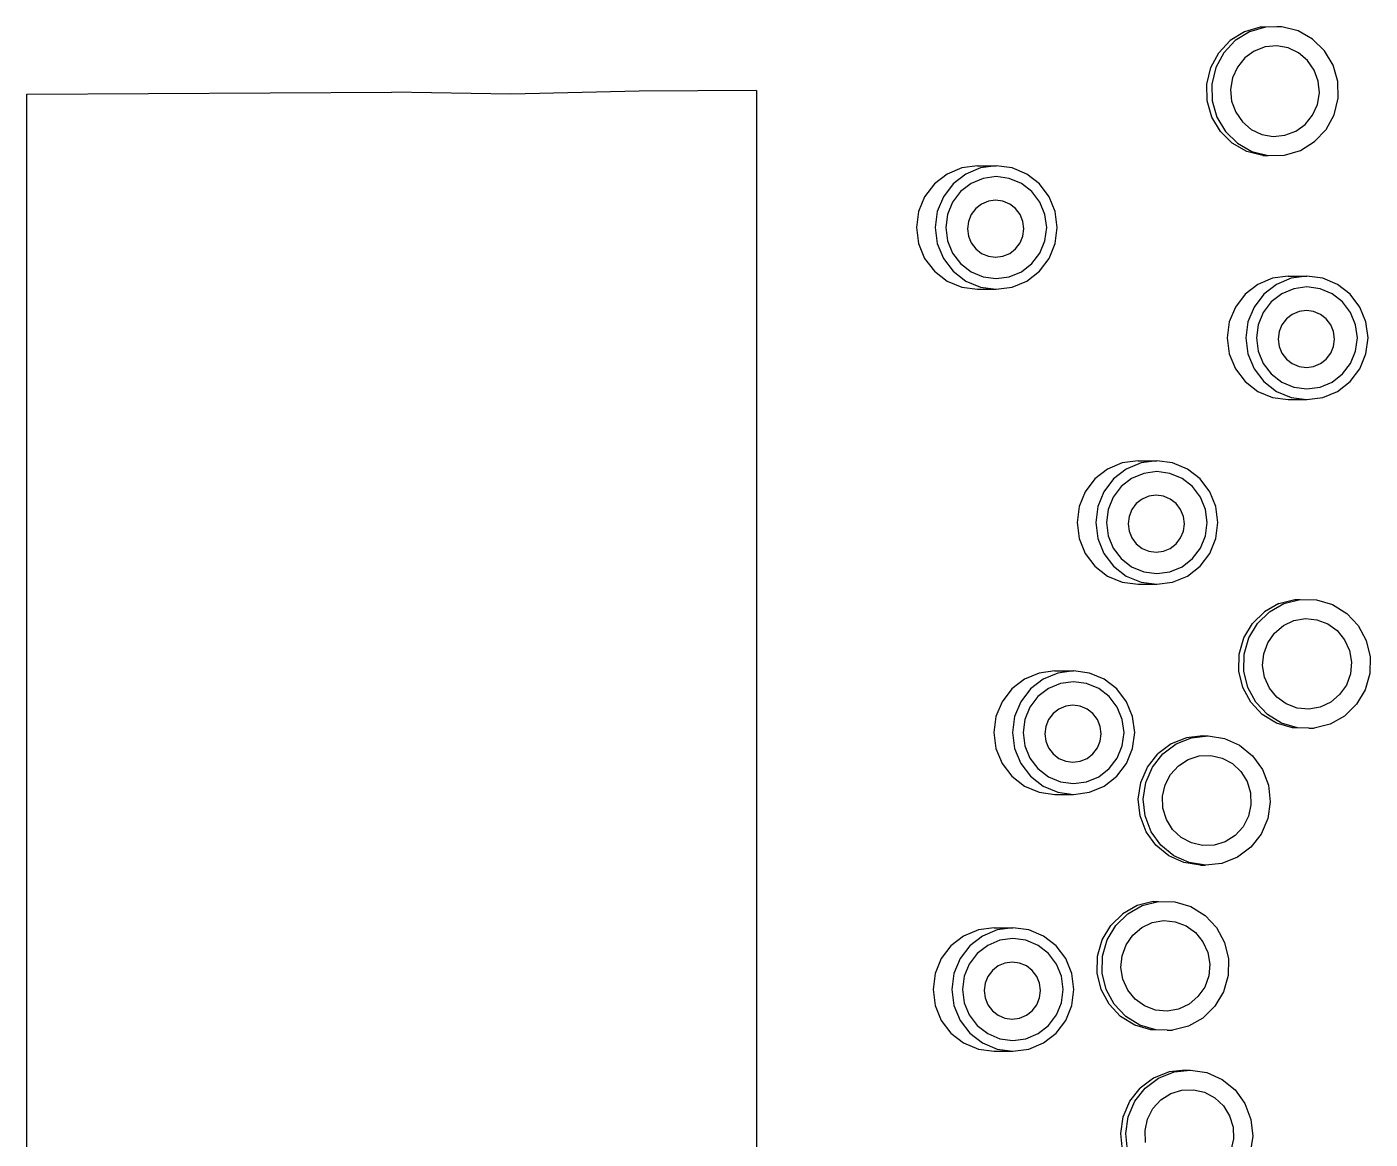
# Model space of a CAD drawing. Header units: millimetres. Extents: x 1380494 to 2061523, y -305664 to -174999.
# Drawn here: x 2014106.2 to 2014292, y -276446 to -276292 of the extents above; entities that cross this region are included whole.
import ezdxf

# ---------------------------------------------------------------- set-up
doc = ezdxf.new("R2010")
doc.units = ezdxf.units.MM
doc.header["$LTSCALE"] = 600
doc.header["$MEASUREMENT"] = 0
doc.layers.add('medical equipment', color=171, linetype='Continuous', lineweight=25)

msp = doc.modelspace()

# ---------------------------------------------------------------- linework, layer by layer
at = {"layer": 'medical equipment'}
for p, q in [((2014274.5997, -276292.7128), (2014272.6386, -276293.9232)), ((2014275.3021, -276292.7128), (2014273.3411, -276293.9232)), ((2014276.8011, -276292.0614), (2014274.5997, -276292.7128)), ((2014277.5035, -276292.0614), (2014275.3021, -276292.7128)), ((2014277.5035, -276292.0614), (2014276.8011, -276292.0614)), ((2014279.0928, -276292.0131), (2014277.5035, -276292.0614)), ((2014279.1472, -276292.0268), (2014279.0928, -276292.0131)), ((2014279.7953, -276292.0131), (2014279.1472, -276292.0268)), ((2014282.0212, -276292.5714), (2014279.7953, -276292.0131)), ((2014284.0295, -276293.6982), (2014282.0212, -276292.5714)), ((2014271.0516, -276295.6099), (2014272.6386, -276293.9232)), ((2014273.3411, -276293.9232), (2014271.754, -276295.6099)), ((2014275.9615, -276295.3691), (2014274.6521, -276296.3148)), ((2014277.4663, -276294.8011), (2014275.9615, -276295.3691)), ((2014279.064, -276294.6497), (2014277.4663, -276294.8011)), ((2014280.6457, -276294.9252), (2014279.064, -276294.6497)), ((2014282.1035, -276295.6087), (2014280.6457, -276294.9252)), ((2014285.6835, -276295.3167), (2014284.0295, -276293.6982)), ((2014286.8703, -276297.3166), (2014285.6835, -276295.3167)), ((2014269.9466, -276297.658), (2014271.0516, -276295.6099)), ((2014271.754, -276295.6099), (2014270.6491, -276297.658)), ((2014274.6521, -276296.3148), (2014273.6274, -276297.574)), ((2014283.3382, -276296.6537), (2014282.1035, -276295.6087)), ((2014284.2656, -276297.9891), (2014283.3382, -276296.6537)), ((2014287.5091, -276299.5616), (2014286.8703, -276297.3166)), ((2014269.3992, -276299.9279), (2014269.9466, -276297.658)), ((2014270.6491, -276297.658), (2014270.1016, -276299.9279)), ((2014272.9571, -276299.0607), (2014272.687, -276300.6737)), ((2014273.6274, -276297.574), (2014272.9571, -276299.0607)), ((2014284.8225, -276299.5237), (2014284.2656, -276297.9891)), ((2014190.8852, -276300.9026), (2014173.1273, -276301.3191)), ((2014207.0994, -276300.8223), (2014190.8852, -276300.9026)), ((2014207.0994, -276300.8223), (2014207.0994, -276556.2635)), ((2014269.4465, -276302.2651), (2014269.3992, -276299.9279)), ((2014270.1016, -276299.9279), (2014270.1489, -276302.2651)), ((2014272.687, -276300.6737), (2014272.8355, -276302.303)), ((2014284.971, -276301.153), (2014284.8225, -276299.5237)), ((2014287.5564, -276301.8988), (2014287.5091, -276299.5616)), ((2014106.1519, -276301.3221), (2014156.6257, -276301.0722)), ((2014106.1519, -276485.5909), (2014106.1519, -276301.3221)), ((2014173.1273, -276301.3191), (2014156.6257, -276301.0722)), ((2014270.0853, -276304.5101), (2014269.4465, -276302.2651)), ((2014270.1489, -276302.2651), (2014270.7877, -276304.5101)), ((2014272.8355, -276302.303), (2014273.3924, -276303.8376)), ((2014284.0307, -276304.2527), (2014284.7009, -276302.766)), ((2014284.7009, -276302.766), (2014284.971, -276301.153)), ((2014287.0089, -276304.1687), (2014287.5564, -276301.8988)), ((2014271.2721, -276306.51), (2014270.0853, -276304.5101)), ((2014270.7877, -276304.5101), (2014271.9746, -276306.51)), ((2014273.3924, -276303.8376), (2014274.3198, -276305.173)), ((2014283.0059, -276305.5119), (2014284.0307, -276304.2527)), ((2014285.904, -276306.2168), (2014287.0089, -276304.1687)), ((2014272.926, -276308.1285), (2014271.2721, -276306.51)), ((2014271.9746, -276306.51), (2014273.6285, -276308.1285)), ((2014274.3198, -276305.173), (2014275.5545, -276306.218)), ((2014275.5545, -276306.218), (2014277.0124, -276306.9015)), ((2014280.1917, -276307.0256), (2014281.6965, -276306.4576)), ((2014281.6965, -276306.4576), (2014283.0059, -276305.5119)), ((2014284.3169, -276307.9035), (2014285.904, -276306.2168)), ((2014274.9344, -276309.2553), (2014272.926, -276308.1285)), ((2014273.6285, -276308.1285), (2014275.6369, -276309.2553)), ((2014277.0124, -276306.9015), (2014278.594, -276307.177)), ((2014278.594, -276307.177), (2014280.1917, -276307.0256)), ((2014282.3559, -276309.1139), (2014284.3169, -276307.9035)), ((2014277.1603, -276309.8136), (2014274.9344, -276309.2553)), ((2014275.6369, -276309.2553), (2014277.8627, -276309.8136)), ((2014277.1603, -276309.8136), (2014277.8627, -276309.8136)), ((2014277.8627, -276309.8136), (2014280.1545, -276309.7653)), ((2014280.1545, -276309.7653), (2014282.3559, -276309.1139)), ((2014235.4907, -276311.5452), (2014233.4528, -276312.3985)), ((2014237.6778, -276311.2541), (2014235.4907, -276311.5452)), ((2014238.0794, -276311.5452), (2014236.0414, -276312.3985)), ((2014237.6778, -276311.2541), (2014240.2664, -276311.2541)), ((2014240.2664, -276311.2541), (2014238.0794, -276311.5452)), ((2014242.4534, -276311.5452), (2014240.2664, -276311.2541)), ((2014244.4914, -276312.3985), (2014242.4534, -276311.5452)), ((2014231.7027, -276313.7559), (2014230.3599, -276315.5249)), ((2014233.4528, -276312.3985), (2014231.7027, -276313.7559)), ((2014234.2914, -276313.7559), (2014232.9485, -276315.5249)), ((2014236.0414, -276312.3985), (2014234.2914, -276313.7559)), ((2014236.7781, -276313.6883), (2014235.3332, -276314.8091)), ((2014238.4607, -276312.9838), (2014236.7781, -276313.6883)), ((2014240.2664, -276312.7435), (2014238.4607, -276312.9838)), ((2014242.0721, -276312.9838), (2014240.2664, -276312.7435)), ((2014243.7547, -276313.6883), (2014242.0721, -276312.9838)), ((2014245.1996, -276314.8091), (2014243.7547, -276313.6883)), ((2014246.2414, -276313.7559), (2014244.4914, -276312.3985)), ((2014247.5843, -276315.5249), (2014246.2414, -276313.7559)), ((2014230.3599, -276315.5249), (2014229.5157, -276317.585)), ((2014232.9485, -276315.5249), (2014232.1043, -276317.585)), ((2014235.3332, -276314.8091), (2014234.2245, -276316.2696)), ((2014246.3083, -276316.2696), (2014245.1996, -276314.8091)), ((2014248.4285, -276317.585), (2014247.5843, -276315.5249)), ((2014229.5157, -276317.585), (2014229.2278, -276319.7958)), ((2014232.1043, -276317.585), (2014231.8164, -276319.7958)), ((2014234.2245, -276316.2696), (2014233.5275, -276317.9705)), ((2014237.4272, -276317.1661), (2014236.8081, -276317.9817)), ((2014238.234, -276316.5403), (2014237.4272, -276317.1661)), ((2014239.1735, -276316.1469), (2014238.234, -276316.5403)), ((2014240.1818, -276316.0127), (2014239.1735, -276316.1469)), ((2014241.19, -276316.1469), (2014240.1818, -276316.0127)), ((2014242.1296, -276316.5403), (2014241.19, -276316.1469)), ((2014242.9364, -276317.1661), (2014242.1296, -276316.5403)), ((2014243.5555, -276317.9817), (2014242.9364, -276317.1661)), ((2014247.0053, -276317.9705), (2014246.3083, -276316.2696)), ((2014248.7164, -276319.7958), (2014248.4285, -276317.585)), ((2014233.5275, -276317.9705), (2014233.2898, -276319.7958)), ((2014236.4189, -276318.9314), (2014236.2862, -276319.9506)), ((2014236.8081, -276317.9817), (2014236.4189, -276318.9314)), ((2014243.9447, -276318.9314), (2014243.5555, -276317.9817)), ((2014244.0774, -276319.9506), (2014243.9447, -276318.9314)), ((2014247.243, -276319.7958), (2014247.0053, -276317.9705)), ((2014229.2278, -276319.7958), (2014229.5157, -276322.0065)), ((2014231.8164, -276319.7958), (2014232.1043, -276322.0065)), ((2014233.2898, -276319.7958), (2014233.5275, -276321.621)), ((2014236.2862, -276319.9506), (2014236.4189, -276320.9698)), ((2014236.4189, -276320.9698), (2014236.8081, -276321.9195)), ((2014243.5555, -276321.9195), (2014243.9447, -276320.9698)), ((2014243.9447, -276320.9698), (2014244.0774, -276319.9506)), ((2014247.0053, -276321.621), (2014247.243, -276319.7958)), ((2014248.4285, -276322.0065), (2014248.7164, -276319.7958)), ((2014229.5157, -276322.0065), (2014230.3599, -276324.0666)), ((2014232.1043, -276322.0065), (2014232.9485, -276324.0666)), ((2014233.5275, -276321.621), (2014234.2245, -276323.3219)), ((2014234.2245, -276323.3219), (2014235.3332, -276324.7824)), ((2014236.8081, -276321.9195), (2014237.4272, -276322.7351)), ((2014237.4272, -276322.7351), (2014238.234, -276323.3609)), ((2014242.1296, -276323.3609), (2014242.9364, -276322.7351)), ((2014242.9364, -276322.7351), (2014243.5555, -276321.9195)), ((2014245.1996, -276324.7824), (2014246.3083, -276323.3219)), ((2014246.3083, -276323.3219), (2014247.0053, -276321.621)), ((2014247.5843, -276324.0666), (2014248.4285, -276322.0065)), ((2014230.3599, -276324.0666), (2014231.7027, -276325.8356)), ((2014232.9485, -276324.0666), (2014234.2914, -276325.8356)), ((2014235.3332, -276324.7824), (2014236.7781, -276325.9032)), ((2014238.234, -276323.3609), (2014239.1735, -276323.7543)), ((2014239.1735, -276323.7543), (2014240.1818, -276323.8885)), ((2014240.1818, -276323.8885), (2014241.19, -276323.7543)), ((2014241.19, -276323.7543), (2014242.1296, -276323.3609)), ((2014243.7547, -276325.9032), (2014245.1996, -276324.7824)), ((2014246.2414, -276325.8356), (2014247.5843, -276324.0666)), ((2014231.7027, -276325.8356), (2014233.4528, -276327.193)), ((2014234.2914, -276325.8356), (2014236.0414, -276327.193)), ((2014236.7781, -276325.9032), (2014238.4607, -276326.6077)), ((2014238.4607, -276326.6077), (2014240.2664, -276326.848)), ((2014240.2664, -276326.848), (2014242.0721, -276326.6077)), ((2014242.0721, -276326.6077), (2014243.7547, -276325.9032)), ((2014244.4914, -276327.193), (2014246.2414, -276325.8356)), ((2014278.4764, -276326.8133), (2014276.4385, -276327.6666)), ((2014280.6635, -276326.5222), (2014278.4764, -276326.8133)), ((2014281.0651, -276326.8133), (2014279.0271, -276327.6666)), ((2014280.6635, -276326.5222), (2014283.2521, -276326.5222)), ((2014283.2521, -276326.5222), (2014281.0651, -276326.8133)), ((2014285.4391, -276326.8133), (2014283.2521, -276326.5222)), ((2014287.4771, -276327.6666), (2014285.4391, -276326.8133)), ((2014233.4528, -276327.193), (2014235.4907, -276328.0463)), ((2014235.4907, -276328.0463), (2014237.6778, -276328.3374)), ((2014236.0414, -276327.193), (2014238.0794, -276328.0463)), ((2014237.6778, -276328.3374), (2014240.2664, -276328.3374)), ((2014238.0794, -276328.0463), (2014240.2664, -276328.3374)), ((2014240.2664, -276328.3374), (2014242.4534, -276328.0463)), ((2014242.4534, -276328.0463), (2014244.4914, -276327.193)), ((2014276.4385, -276327.6666), (2014274.6884, -276329.024)), ((2014279.0271, -276327.6666), (2014277.2771, -276329.024)), ((2014281.4464, -276328.2519), (2014279.7638, -276328.9564)), ((2014283.2521, -276328.0116), (2014281.4464, -276328.2519)), ((2014285.0578, -276328.2519), (2014283.2521, -276328.0116)), ((2014286.7404, -276328.9564), (2014285.0578, -276328.2519)), ((2014289.2271, -276329.024), (2014287.4771, -276327.6666)), ((2014274.6884, -276329.024), (2014273.3456, -276330.793)), ((2014277.2771, -276329.024), (2014275.9342, -276330.793)), ((2014278.3189, -276330.0771), (2014277.2102, -276331.5377)), ((2014279.7638, -276328.9564), (2014278.3189, -276330.0771)), ((2014288.1853, -276330.0771), (2014286.7404, -276328.9564)), ((2014289.294, -276331.5377), (2014288.1853, -276330.0771)), ((2014290.57, -276330.793), (2014289.2271, -276329.024)), ((2014273.3456, -276330.793), (2014272.5014, -276332.8531)), ((2014275.9342, -276330.793), (2014275.09, -276332.8531)), ((2014277.2102, -276331.5377), (2014276.5132, -276333.2386)), ((2014280.4129, -276332.4342), (2014279.7938, -276333.2497)), ((2014281.2197, -276331.8084), (2014280.4129, -276332.4342)), ((2014282.1592, -276331.415), (2014281.2197, -276331.8084)), ((2014283.1675, -276331.2808), (2014282.1592, -276331.415)), ((2014284.1758, -276331.415), (2014283.1675, -276331.2808)), ((2014285.1153, -276331.8084), (2014284.1758, -276331.415)), ((2014285.9221, -276332.4342), (2014285.1153, -276331.8084)), ((2014286.5412, -276333.2497), (2014285.9221, -276332.4342)), ((2014289.991, -276333.2386), (2014289.294, -276331.5377)), ((2014291.4142, -276332.8531), (2014290.57, -276330.793)), ((2014272.5014, -276332.8531), (2014272.2135, -276335.0638)), ((2014275.09, -276332.8531), (2014274.8021, -276335.0638)), ((2014276.5132, -276333.2386), (2014276.2755, -276335.0638)), ((2014279.4046, -276334.1995), (2014279.2719, -276335.2187)), ((2014279.7938, -276333.2497), (2014279.4046, -276334.1995)), ((2014286.9304, -276334.1995), (2014286.5412, -276333.2497)), ((2014287.0631, -276335.2187), (2014286.9304, -276334.1995)), ((2014290.2287, -276335.0638), (2014289.991, -276333.2386)), ((2014291.7021, -276335.0638), (2014291.4142, -276332.8531)), ((2014272.2135, -276335.0638), (2014272.5014, -276337.2746)), ((2014274.8021, -276335.0638), (2014275.09, -276337.2746)), ((2014276.2755, -276335.0638), (2014276.5132, -276336.8891)), ((2014279.2719, -276335.2187), (2014279.4046, -276336.2378)), ((2014279.4046, -276336.2378), (2014279.7938, -276337.1876)), ((2014286.5412, -276337.1876), (2014286.9304, -276336.2378)), ((2014286.9304, -276336.2378), (2014287.0631, -276335.2187)), ((2014289.991, -276336.8891), (2014290.2287, -276335.0638)), ((2014291.4142, -276337.2746), (2014291.7021, -276335.0638)), ((2014272.5014, -276337.2746), (2014273.3456, -276339.3346)), ((2014275.09, -276337.2746), (2014275.9342, -276339.3346)), ((2014276.5132, -276336.8891), (2014277.2102, -276338.5899)), ((2014279.7938, -276337.1876), (2014280.4129, -276338.0031)), ((2014280.4129, -276338.0031), (2014281.2197, -276338.6289)), ((2014285.1153, -276338.6289), (2014285.9221, -276338.0031)), ((2014285.9221, -276338.0031), (2014286.5412, -276337.1876)), ((2014289.294, -276338.5899), (2014289.991, -276336.8891)), ((2014290.57, -276339.3346), (2014291.4142, -276337.2746)), ((2014273.3456, -276339.3346), (2014274.6884, -276341.1037)), ((2014275.9342, -276339.3346), (2014277.2771, -276341.1037)), ((2014277.2102, -276338.5899), (2014278.3189, -276340.0505)), ((2014278.3189, -276340.0505), (2014279.7638, -276341.1712)), ((2014281.2197, -276338.6289), (2014282.1592, -276339.0223)), ((2014282.1592, -276339.0223), (2014283.1675, -276339.1565)), ((2014283.1675, -276339.1565), (2014284.1758, -276339.0223)), ((2014284.1758, -276339.0223), (2014285.1153, -276338.6289)), ((2014286.7404, -276341.1712), (2014288.1853, -276340.0505)), ((2014288.1853, -276340.0505), (2014289.294, -276338.5899)), ((2014289.2271, -276341.1037), (2014290.57, -276339.3346)), ((2014274.6884, -276341.1037), (2014276.4385, -276342.4611)), ((2014277.2771, -276341.1037), (2014279.0271, -276342.4611)), ((2014279.7638, -276341.1712), (2014281.4464, -276341.8757)), ((2014281.4464, -276341.8757), (2014283.2521, -276342.116)), ((2014283.2521, -276342.116), (2014285.0578, -276341.8757)), ((2014285.0578, -276341.8757), (2014286.7404, -276341.1712)), ((2014287.4771, -276342.4611), (2014289.2271, -276341.1037)), ((2014276.4385, -276342.4611), (2014278.4764, -276343.3144)), ((2014278.4764, -276343.3144), (2014280.6635, -276343.6054)), ((2014279.0271, -276342.4611), (2014281.0651, -276343.3144)), ((2014280.6635, -276343.6054), (2014283.2521, -276343.6054)), ((2014281.0651, -276343.3144), (2014283.2521, -276343.6054)), ((2014283.2521, -276343.6054), (2014285.4391, -276343.3144)), ((2014285.4391, -276343.3144), (2014287.4771, -276342.4611)), ((2014257.7072, -276352.3751), (2014255.6692, -276353.2284)), ((2014259.8942, -276352.0841), (2014257.7072, -276352.3751)), ((2014260.2959, -276352.3751), (2014258.2579, -276353.2284)), ((2014259.8942, -276352.0841), (2014262.4829, -276352.0841)), ((2014262.4829, -276352.0841), (2014260.2959, -276352.3751)), ((2014264.6699, -276352.3751), (2014262.4829, -276352.0841)), ((2014266.7079, -276353.2284), (2014264.6699, -276352.3751)), ((2014253.9192, -276354.5859), (2014252.5763, -276356.3549)), ((2014255.6692, -276353.2284), (2014253.9192, -276354.5859)), ((2014256.5078, -276354.5859), (2014255.165, -276356.3549)), ((2014258.2579, -276353.2284), (2014256.5078, -276354.5859)), ((2014258.9946, -276354.5183), (2014257.5497, -276355.639)), ((2014260.6772, -276353.8138), (2014258.9946, -276354.5183)), ((2014262.4829, -276353.5735), (2014260.6772, -276353.8138)), ((2014264.2886, -276353.8138), (2014262.4829, -276353.5735)), ((2014265.9712, -276354.5183), (2014264.2886, -276353.8138)), ((2014267.4161, -276355.639), (2014265.9712, -276354.5183)), ((2014268.4579, -276354.5859), (2014266.7079, -276353.2284)), ((2014269.8008, -276356.3549), (2014268.4579, -276354.5859)), ((2014252.5763, -276356.3549), (2014251.7322, -276358.415)), ((2014255.165, -276356.3549), (2014254.3208, -276358.415)), ((2014257.5497, -276355.639), (2014256.441, -276357.0996)), ((2014268.5248, -276357.0996), (2014267.4161, -276355.639)), ((2014270.6449, -276358.415), (2014269.8008, -276356.3549)), ((2014251.7322, -276358.415), (2014251.4443, -276360.6257)), ((2014254.3208, -276358.415), (2014254.0329, -276360.6257)), ((2014256.441, -276357.0996), (2014255.744, -276358.8004)), ((2014259.6437, -276357.996), (2014259.0246, -276358.8116)), ((2014260.4505, -276357.3702), (2014259.6437, -276357.996)), ((2014261.39, -276356.9768), (2014260.4505, -276357.3702)), ((2014262.3983, -276356.8427), (2014261.39, -276356.9768)), ((2014263.4065, -276356.9768), (2014262.3983, -276356.8427)), ((2014264.3461, -276357.3702), (2014263.4065, -276356.9768)), ((2014265.1529, -276357.996), (2014264.3461, -276357.3702)), ((2014265.772, -276358.8116), (2014265.1529, -276357.996)), ((2014269.2217, -276358.8004), (2014268.5248, -276357.0996)), ((2014270.9329, -276360.6257), (2014270.6449, -276358.415)), ((2014255.744, -276358.8004), (2014255.5063, -276360.6257)), ((2014258.6354, -276359.7613), (2014258.5027, -276360.7805)), ((2014259.0246, -276358.8116), (2014258.6354, -276359.7613)), ((2014266.1612, -276359.7613), (2014265.772, -276358.8116)), ((2014266.2939, -276360.7805), (2014266.1612, -276359.7613)), ((2014269.4595, -276360.6257), (2014269.2217, -276358.8004)), ((2014251.4443, -276360.6257), (2014251.7322, -276362.8364)), ((2014254.0329, -276360.6257), (2014254.3208, -276362.8364)), ((2014255.5063, -276360.6257), (2014255.744, -276362.4509)), ((2014258.5027, -276360.7805), (2014258.6354, -276361.7997)), ((2014258.6354, -276361.7997), (2014259.0246, -276362.7495)), ((2014265.772, -276362.7495), (2014266.1612, -276361.7997)), ((2014266.1612, -276361.7997), (2014266.2939, -276360.7805)), ((2014269.2217, -276362.4509), (2014269.4595, -276360.6257)), ((2014270.6449, -276362.8364), (2014270.9329, -276360.6257)), ((2014251.7322, -276362.8364), (2014252.5763, -276364.8965)), ((2014254.3208, -276362.8364), (2014255.165, -276364.8965)), ((2014255.744, -276362.4509), (2014256.441, -276364.1518)), ((2014256.441, -276364.1518), (2014257.5497, -276365.6124)), ((2014259.0246, -276362.7495), (2014259.6437, -276363.565)), ((2014259.6437, -276363.565), (2014260.4505, -276364.1908)), ((2014260.4505, -276364.1908), (2014261.39, -276364.5842)), ((2014263.4065, -276364.5842), (2014264.3461, -276364.1908)), ((2014264.3461, -276364.1908), (2014265.1529, -276363.565)), ((2014265.1529, -276363.565), (2014265.772, -276362.7495)), ((2014267.4161, -276365.6124), (2014268.5248, -276364.1518)), ((2014268.5248, -276364.1518), (2014269.2217, -276362.4509)), ((2014269.8008, -276364.8965), (2014270.6449, -276362.8364)), ((2014252.5763, -276364.8965), (2014253.9192, -276366.6655)), ((2014255.165, -276364.8965), (2014256.5078, -276366.6655)), ((2014257.5497, -276365.6124), (2014258.9946, -276366.7331)), ((2014261.39, -276364.5842), (2014262.3983, -276364.7184)), ((2014262.3983, -276364.7184), (2014263.4065, -276364.5842)), ((2014265.9712, -276366.7331), (2014267.4161, -276365.6124)), ((2014268.4579, -276366.6655), (2014269.8008, -276364.8965)), ((2014253.9192, -276366.6655), (2014255.6692, -276368.0229)), ((2014256.5078, -276366.6655), (2014258.2579, -276368.0229)), ((2014258.9946, -276366.7331), (2014260.6772, -276367.4376)), ((2014260.6772, -276367.4376), (2014262.4829, -276367.6779)), ((2014262.4829, -276367.6779), (2014264.2886, -276367.4376)), ((2014264.2886, -276367.4376), (2014265.9712, -276366.7331)), ((2014266.7079, -276368.0229), (2014268.4579, -276366.6655)), ((2014255.6692, -276368.0229), (2014257.7072, -276368.8762)), ((2014257.7072, -276368.8762), (2014259.8942, -276369.1673)), ((2014258.2579, -276368.0229), (2014260.2959, -276368.8762)), ((2014259.8942, -276369.1673), (2014262.4829, -276369.1673)), ((2014260.2959, -276368.8762), (2014262.4829, -276369.1673)), ((2014262.4829, -276369.1673), (2014264.6699, -276368.8762)), ((2014264.6699, -276368.8762), (2014266.7079, -276368.0229)), ((2014279.371, -276371.8421), (2014281.5969, -276371.2837)), ((2014280.0735, -276371.8421), (2014282.2993, -276371.2837)), ((2014281.5969, -276371.2837), (2014282.2993, -276371.2837)), ((2014282.2993, -276371.2837), (2014284.5911, -276371.332)), ((2014284.5911, -276371.332), (2014286.7925, -276371.9834)), ((2014277.3627, -276372.9689), (2014275.7087, -276374.5873)), ((2014276.4112, -276374.5873), (2014278.0651, -276372.9689)), ((2014279.371, -276371.8421), (2014277.3627, -276372.9689)), ((2014278.0651, -276372.9689), (2014280.0735, -276371.8421)), ((2014286.7925, -276371.9834), (2014288.7536, -276373.1938)), ((2014288.7536, -276373.1938), (2014290.3406, -276374.8805)), ((2014274.5219, -276376.5872), (2014275.7087, -276374.5873)), ((2014275.2243, -276376.5872), (2014276.4112, -276374.5873)), ((2014278.7564, -276375.9243), (2014279.9911, -276374.8793)), ((2014279.9911, -276374.8793), (2014281.449, -276374.1958)), ((2014281.449, -276374.1958), (2014283.0306, -276373.9203)), ((2014283.0306, -276373.9203), (2014284.6283, -276374.0717)), ((2014284.6283, -276374.0717), (2014286.1331, -276374.6397)), ((2014286.1331, -276374.6397), (2014287.4425, -276375.5855)), ((2014290.3406, -276374.8805), (2014291.4455, -276376.9286)), ((2014273.8831, -276378.8322), (2014274.5219, -276376.5872)), ((2014274.5855, -276378.8322), (2014275.2243, -276376.5872)), ((2014277.829, -276377.2597), (2014278.7564, -276375.9243)), ((2014287.4425, -276375.5855), (2014288.4673, -276376.8446)), ((2014288.4673, -276376.8446), (2014289.1375, -276378.3313)), ((2014291.4455, -276376.9286), (2014291.993, -276379.1986)), ((2014273.8358, -276381.1694), (2014273.8831, -276378.8322)), ((2014274.5382, -276381.1694), (2014274.5855, -276378.8322)), ((2014277.1236, -276380.4236), (2014277.2721, -276378.7943)), ((2014277.2721, -276378.7943), (2014277.829, -276377.2597)), ((2014289.1375, -276378.3313), (2014289.4076, -276379.9443)), ((2014277.3937, -276382.0366), (2014277.1236, -276380.4236)), ((2014289.4076, -276379.9443), (2014289.2592, -276381.5736)), ((2014291.993, -276379.1986), (2014291.9457, -276381.5357)), ((2014244.1548, -276382.3007), (2014242.4047, -276383.6581)), ((2014246.1928, -276381.4474), (2014244.1548, -276382.3007)), ((2014246.7434, -276382.3007), (2014244.9934, -276383.6581)), ((2014248.3798, -276381.1563), (2014246.1928, -276381.4474)), ((2014248.7814, -276381.4474), (2014246.7434, -276382.3007)), ((2014248.3798, -276381.1563), (2014250.9684, -276381.1563)), ((2014250.9684, -276381.1563), (2014248.7814, -276381.4474)), ((2014250.9684, -276382.6457), (2014249.1628, -276382.886)), ((2014253.1554, -276381.4474), (2014250.9684, -276381.1563)), ((2014252.7741, -276382.886), (2014250.9684, -276382.6457)), ((2014255.1934, -276382.3007), (2014253.1554, -276381.4474)), ((2014256.9435, -276383.6581), (2014255.1934, -276382.3007)), ((2014274.3832, -276383.4393), (2014273.8358, -276381.1694)), ((2014275.0857, -276383.4393), (2014274.5382, -276381.1694)), ((2014278.064, -276383.5233), (2014277.3937, -276382.0366)), ((2014289.2592, -276381.5736), (2014288.7022, -276383.1083)), ((2014291.9457, -276381.5357), (2014291.3069, -276383.7807)), ((2014242.4047, -276383.6581), (2014241.0619, -276385.4271)), ((2014244.9934, -276383.6581), (2014243.6505, -276385.4271)), ((2014247.4801, -276383.5905), (2014246.0352, -276384.7112)), ((2014249.1628, -276382.886), (2014247.4801, -276383.5905)), ((2014254.4567, -276383.5905), (2014252.7741, -276382.886)), ((2014255.9016, -276384.7112), (2014254.4567, -276383.5905)), ((2014258.2863, -276385.4271), (2014256.9435, -276383.6581)), ((2014275.4882, -276385.4875), (2014274.3832, -276383.4393)), ((2014276.1906, -276385.4875), (2014275.0857, -276383.4393)), ((2014279.0887, -276384.7825), (2014278.064, -276383.5233)), ((2014287.7748, -276384.4436), (2014286.5401, -276385.4886)), ((2014288.7022, -276383.1083), (2014287.7748, -276384.4436)), ((2014291.3069, -276383.7807), (2014290.1201, -276385.7806)), ((2014241.0619, -276385.4271), (2014240.2177, -276387.4872)), ((2014243.6505, -276385.4271), (2014242.8064, -276387.4872)), ((2014244.9265, -276386.1718), (2014244.2296, -276387.8727)), ((2014246.0352, -276384.7112), (2014244.9265, -276386.1718)), ((2014248.936, -276386.4425), (2014248.1292, -276387.0683)), ((2014249.8756, -276386.0491), (2014248.936, -276386.4425)), ((2014250.8838, -276385.9149), (2014249.8756, -276386.0491)), ((2014251.8921, -276386.0491), (2014250.8838, -276385.9149)), ((2014252.8316, -276386.4425), (2014251.8921, -276386.0491)), ((2014253.6384, -276387.0683), (2014252.8316, -276386.4425)), ((2014257.0103, -276386.1718), (2014255.9016, -276384.7112)), ((2014257.7073, -276387.8727), (2014257.0103, -276386.1718)), ((2014259.1305, -276387.4872), (2014258.2863, -276385.4271)), ((2014277.0752, -276387.1742), (2014275.4882, -276385.4875)), ((2014277.7777, -276387.1742), (2014276.1906, -276385.4875)), ((2014280.3981, -276385.7283), (2014279.0887, -276384.7825)), ((2014281.9029, -276386.2962), (2014280.3981, -276385.7283)), ((2014283.5006, -276386.4476), (2014281.9029, -276386.2962)), ((2014285.0823, -276386.1722), (2014283.5006, -276386.4476)), ((2014286.5401, -276385.4886), (2014285.0823, -276386.1722)), ((2014290.1201, -276385.7806), (2014288.4661, -276387.3991)), ((2014240.2177, -276387.4872), (2014239.9298, -276389.6979)), ((2014242.8064, -276387.4872), (2014242.5184, -276389.6979)), ((2014244.2296, -276387.8727), (2014243.9919, -276389.6979)), ((2014247.5101, -276387.8838), (2014247.1209, -276388.8336)), ((2014248.1292, -276387.0683), (2014247.5101, -276387.8838)), ((2014254.2575, -276387.8838), (2014253.6384, -276387.0683)), ((2014254.6467, -276388.8336), (2014254.2575, -276387.8838)), ((2014257.945, -276389.6979), (2014257.7073, -276387.8727)), ((2014259.4184, -276389.6979), (2014259.1305, -276387.4872)), ((2014279.0363, -276388.3845), (2014277.0752, -276387.1742)), ((2014279.7387, -276388.3845), (2014277.7777, -276387.1742)), ((2014281.2377, -276389.036), (2014279.0363, -276388.3845)), ((2014281.9401, -276389.036), (2014279.7387, -276388.3845)), ((2014288.4661, -276387.3991), (2014286.4578, -276388.5259)), ((2014239.9298, -276389.6979), (2014240.2177, -276391.9086)), ((2014242.5184, -276389.6979), (2014242.8064, -276391.9086)), ((2014243.9919, -276389.6979), (2014244.2296, -276391.5232)), ((2014247.1209, -276388.8336), (2014246.9882, -276389.8527)), ((2014246.9882, -276389.8527), (2014247.1209, -276390.8719)), ((2014254.7794, -276389.8527), (2014254.6467, -276388.8336)), ((2014254.6467, -276390.8719), (2014254.7794, -276389.8527)), ((2014257.7073, -276391.5232), (2014257.945, -276389.6979)), ((2014259.1305, -276391.9086), (2014259.4184, -276389.6979)), ((2014268.8679, -276390.1426), (2014266.5896, -276390.3999)), ((2014267.2921, -276390.3999), (2014269.5704, -276390.1426)), ((2014268.8679, -276390.1426), (2014269.5704, -276390.1426)), ((2014269.5704, -276390.1426), (2014271.8363, -276390.4955)), ((2014281.9401, -276389.036), (2014281.2377, -276389.036)), ((2014283.5294, -276389.0842), (2014281.9401, -276389.036)), ((2014283.5294, -276389.0842), (2014284.2319, -276389.0842)), ((2014286.4578, -276388.5259), (2014284.2319, -276389.0842)), ((2014240.2177, -276391.9086), (2014241.0619, -276393.9687)), ((2014242.8064, -276391.9086), (2014243.6505, -276393.9687)), ((2014244.2296, -276391.5232), (2014244.9265, -276393.224)), ((2014247.1209, -276390.8719), (2014247.5101, -276391.8217)), ((2014247.5101, -276391.8217), (2014248.1292, -276392.6372)), ((2014253.6384, -276392.6372), (2014254.2575, -276391.8217)), ((2014254.2575, -276391.8217), (2014254.6467, -276390.8719)), ((2014257.0103, -276393.224), (2014257.7073, -276391.5232)), ((2014258.2863, -276393.9687), (2014259.1305, -276391.9086)), ((2014264.4542, -276391.2497), (2014262.6073, -276392.6342)), ((2014263.3097, -276392.6342), (2014265.1567, -276391.2497)), ((2014266.5896, -276390.3999), (2014264.4542, -276391.2497)), ((2014265.1567, -276391.2497), (2014267.2921, -276390.3999)), ((2014271.8363, -276390.4955), (2014273.9355, -276391.4344)), ((2014273.9355, -276391.4344), (2014275.7249, -276392.8955)), ((2014244.9265, -276393.224), (2014246.0352, -276394.6846)), ((2014248.1292, -276392.6372), (2014248.936, -276393.263)), ((2014248.936, -276393.263), (2014249.8756, -276393.6564)), ((2014249.8756, -276393.6564), (2014250.8838, -276393.7906)), ((2014250.8838, -276393.7906), (2014251.8921, -276393.6564)), ((2014251.8921, -276393.6564), (2014252.8316, -276393.263)), ((2014252.8316, -276393.263), (2014253.6384, -276392.6372)), ((2014255.9016, -276394.6846), (2014257.0103, -276393.224)), ((2014261.1747, -276394.459), (2014262.6073, -276392.6342)), ((2014261.8771, -276394.459), (2014263.3097, -276392.6342)), ((2014265.4638, -276394.2719), (2014266.8217, -276393.4002)), ((2014266.8217, -276393.4002), (2014268.3546, -276392.9166)), ((2014268.3546, -276392.9166), (2014269.958, -276392.854)), ((2014269.958, -276392.854), (2014271.5226, -276393.2168)), ((2014271.5226, -276393.2168), (2014272.9418, -276393.9802)), ((2014275.7249, -276392.8955), (2014277.0825, -276394.779)), ((2014241.0619, -276393.9687), (2014242.4047, -276395.7377)), ((2014242.4047, -276395.7377), (2014244.1548, -276397.0952)), ((2014243.6505, -276393.9687), (2014244.9934, -276395.7377)), ((2014244.9934, -276395.7377), (2014246.7434, -276397.0952)), ((2014246.0352, -276394.6846), (2014247.4801, -276395.8053)), ((2014247.4801, -276395.8053), (2014249.1628, -276396.5098)), ((2014252.7741, -276396.5098), (2014254.4567, -276395.8053)), ((2014254.4567, -276395.8053), (2014255.9016, -276394.6846)), ((2014255.1934, -276397.0952), (2014256.9435, -276395.7377)), ((2014256.9435, -276395.7377), (2014258.2863, -276393.9687)), ((2014260.254, -276396.5998), (2014261.1747, -276394.459)), ((2014260.9564, -276396.5998), (2014261.8771, -276394.459)), ((2014263.6248, -276396.9197), (2014264.3734, -276395.4724)), ((2014264.3734, -276395.4724), (2014265.4638, -276394.2719)), ((2014272.9418, -276393.9802), (2014274.119, -276395.0922)), ((2014274.119, -276395.0922), (2014274.9738, -276396.477)), ((2014277.0825, -276394.779), (2014277.9158, -276396.9567)), ((2014244.1548, -276397.0952), (2014246.1928, -276397.9485)), ((2014246.7434, -276397.0952), (2014248.7814, -276397.9485)), ((2014249.1628, -276396.5098), (2014250.9684, -276396.7501)), ((2014250.9684, -276396.7501), (2014252.7741, -276396.5098)), ((2014253.1554, -276397.9485), (2014255.1934, -276397.0952)), ((2014259.9079, -276398.9106), (2014260.254, -276396.5998)), ((2014260.6104, -276398.9106), (2014260.9564, -276396.5998)), ((2014263.2691, -276398.5154), (2014263.6248, -276396.9197)), ((2014274.9738, -276396.477), (2014275.448, -276398.0402)), ((2014277.9158, -276396.9567), (2014278.1681, -276399.2801)), ((2014246.1928, -276397.9485), (2014248.3798, -276398.2395)), ((2014248.3798, -276398.2395), (2014250.9684, -276398.2395)), ((2014248.7814, -276397.9485), (2014250.9684, -276398.2395)), ((2014250.9684, -276398.2395), (2014253.1554, -276397.9485)), ((2014260.1602, -276401.234), (2014259.9079, -276398.9106)), ((2014260.8626, -276401.234), (2014260.6104, -276398.9106)), ((2014263.3304, -276400.1505), (2014263.2691, -276398.5154)), ((2014275.448, -276398.0402), (2014275.5094, -276399.6753)), ((2014278.1681, -276399.2801), (2014277.8221, -276401.5909)), ((2014260.9935, -276403.4117), (2014260.1602, -276401.234)), ((2014261.696, -276403.4117), (2014260.8626, -276401.234)), ((2014263.8047, -276401.7137), (2014263.3304, -276400.1505)), ((2014275.1536, -276401.2709), (2014274.4051, -276402.7183)), ((2014275.5094, -276399.6753), (2014275.1536, -276401.2709)), ((2014264.6595, -276403.0985), (2014263.8047, -276401.7137)), ((2014265.8366, -276404.2105), (2014264.6595, -276403.0985)), ((2014274.4051, -276402.7183), (2014273.3147, -276403.9187)), ((2014277.8221, -276401.5909), (2014276.9014, -276403.7317)), ((2014262.3511, -276405.2952), (2014260.9935, -276403.4117)), ((2014263.0536, -276405.2952), (2014261.696, -276403.4117)), ((2014267.2559, -276404.9739), (2014265.8366, -276404.2105)), ((2014268.8205, -276405.3367), (2014267.2559, -276404.9739)), ((2014271.9568, -276404.7905), (2014270.4239, -276405.2741)), ((2014273.3147, -276403.9187), (2014271.9568, -276404.7905)), ((2014276.9014, -276403.7317), (2014275.4687, -276405.5565)), ((2014264.1405, -276406.7562), (2014262.3511, -276405.2952)), ((2014264.8429, -276406.7562), (2014263.0536, -276405.2952)), ((2014266.2397, -276407.6952), (2014264.1405, -276406.7562)), ((2014266.9421, -276407.6952), (2014264.8429, -276406.7562)), ((2014270.4239, -276405.2741), (2014268.8205, -276405.3367)), ((2014273.6218, -276406.941), (2014271.4864, -276407.7908)), ((2014275.4687, -276405.5565), (2014273.6218, -276406.941)), ((2014268.5056, -276408.048), (2014266.2397, -276407.6952)), ((2014269.2081, -276408.048), (2014266.9421, -276407.6952)), ((2014268.5056, -276408.048), (2014269.2081, -276408.048)), ((2014271.4864, -276407.7908), (2014269.2081, -276408.048)), ((2014259.7711, -276413.6407), (2014257.7627, -276414.7675)), ((2014258.4652, -276414.7675), (2014260.4735, -276413.6407)), ((2014261.9969, -276413.0824), (2014259.7711, -276413.6407)), ((2014260.4735, -276413.6407), (2014262.6994, -276413.0824)), ((2014261.9969, -276413.0824), (2014262.6994, -276413.0824)), ((2014262.6994, -276413.0824), (2014264.9911, -276413.1306)), ((2014264.9911, -276413.1306), (2014267.1925, -276413.7821)), ((2014267.1925, -276413.7821), (2014269.1536, -276414.9924)), ((2014257.7627, -276414.7675), (2014256.1088, -276416.386)), ((2014256.8112, -276416.386), (2014258.4652, -276414.7675)), ((2014260.3912, -276416.678), (2014261.849, -276415.9944)), ((2014261.849, -276415.9944), (2014263.4307, -276415.719)), ((2014263.4307, -276415.719), (2014265.0284, -276415.8704)), ((2014265.0284, -276415.8704), (2014266.5332, -276416.4383)), ((2014269.1536, -276414.9924), (2014270.7407, -276416.6791)), ((2014235.7552, -276417.8516), (2014234.0052, -276419.209)), ((2014237.7932, -276416.9983), (2014235.7552, -276417.8516)), ((2014238.3439, -276417.8516), (2014236.5938, -276419.209)), ((2014239.9802, -276416.7073), (2014237.7932, -276416.9983)), ((2014240.3819, -276416.9983), (2014238.3439, -276417.8516)), ((2014239.9802, -276416.7073), (2014242.5689, -276416.7073)), ((2014242.5689, -276416.7073), (2014240.3819, -276416.9983)), ((2014244.7559, -276416.9983), (2014242.5689, -276416.7073)), ((2014246.7939, -276417.8516), (2014244.7559, -276416.9983)), ((2014248.5439, -276419.209), (2014246.7939, -276417.8516)), ((2014254.9219, -276418.3859), (2014256.1088, -276416.386)), ((2014255.6244, -276418.3859), (2014256.8112, -276416.386)), ((2014258.229, -276419.0583), (2014259.1565, -276417.723)), ((2014259.1565, -276417.723), (2014260.3912, -276416.678)), ((2014266.5332, -276416.4383), (2014267.8426, -276417.3841)), ((2014267.8426, -276417.3841), (2014268.8673, -276418.6433)), ((2014270.7407, -276416.6791), (2014271.8456, -276418.7272)), ((2014234.0052, -276419.209), (2014232.6623, -276420.9781)), ((2014236.5938, -276419.209), (2014235.251, -276420.9781)), ((2014239.0806, -276419.1415), (2014237.6357, -276420.2622)), ((2014240.7632, -276418.4369), (2014239.0806, -276419.1415)), ((2014242.5689, -276418.1967), (2014240.7632, -276418.4369)), ((2014244.3745, -276418.4369), (2014242.5689, -276418.1967)), ((2014246.0572, -276419.1415), (2014244.3745, -276418.4369)), ((2014247.5021, -276420.2622), (2014246.0572, -276419.1415)), ((2014249.8868, -276420.9781), (2014248.5439, -276419.209)), ((2014254.2831, -276420.6309), (2014254.9219, -276418.3859)), ((2014254.9856, -276420.6309), (2014255.6244, -276418.3859)), ((2014257.6721, -276420.5929), (2014258.229, -276419.0583)), ((2014268.8673, -276418.6433), (2014269.5376, -276420.13)), ((2014271.8456, -276418.7272), (2014272.393, -276420.9972)), ((2014232.6623, -276420.9781), (2014231.8182, -276423.0381)), ((2014235.251, -276420.9781), (2014234.4068, -276423.0381)), ((2014236.527, -276421.7228), (2014235.83, -276423.4236)), ((2014237.6357, -276420.2622), (2014236.527, -276421.7228)), ((2014241.476, -276421.6), (2014240.5365, -276421.9934)), ((2014242.4843, -276421.4658), (2014241.476, -276421.6)), ((2014243.4925, -276421.6), (2014242.4843, -276421.4658)), ((2014244.4321, -276421.9934), (2014243.4925, -276421.6)), ((2014248.6108, -276421.7228), (2014247.5021, -276420.2622)), ((2014249.3077, -276423.4236), (2014248.6108, -276421.7228)), ((2014250.7309, -276423.0381), (2014249.8868, -276420.9781)), ((2014254.2358, -276422.968), (2014254.2831, -276420.6309)), ((2014254.9383, -276422.968), (2014254.9856, -276420.6309)), ((2014257.5237, -276422.2222), (2014257.6721, -276420.5929)), ((2014269.5376, -276420.13), (2014269.8077, -276421.743)), ((2014269.8077, -276421.743), (2014269.6592, -276423.3723)), ((2014272.393, -276420.9972), (2014272.3458, -276423.3343)), ((2014231.8182, -276423.0381), (2014231.5302, -276425.2489)), ((2014234.4068, -276423.0381), (2014234.1189, -276425.2489)), ((2014235.83, -276423.4236), (2014235.5923, -276425.2489)), ((2014239.1106, -276423.4348), (2014238.7214, -276424.3845)), ((2014239.7296, -276422.6192), (2014239.1106, -276423.4348)), ((2014240.5365, -276421.9934), (2014239.7296, -276422.6192)), ((2014245.2389, -276422.6192), (2014244.4321, -276421.9934)), ((2014245.858, -276423.4348), (2014245.2389, -276422.6192)), ((2014246.2471, -276424.3845), (2014245.858, -276423.4348)), ((2014249.5455, -276425.2489), (2014249.3077, -276423.4236)), ((2014251.0189, -276425.2489), (2014250.7309, -276423.0381)), ((2014254.7833, -276425.238), (2014254.2358, -276422.968)), ((2014255.4858, -276425.238), (2014254.9383, -276422.968)), ((2014257.7938, -276423.8352), (2014257.5237, -276422.2222)), ((2014269.6592, -276423.3723), (2014269.1023, -276424.9069)), ((2014272.3458, -276423.3343), (2014271.7069, -276425.5793)), ((2014231.5302, -276425.2489), (2014231.8182, -276427.4596)), ((2014234.1189, -276425.2489), (2014234.4068, -276427.4596)), ((2014235.5923, -276425.2489), (2014235.83, -276427.0741)), ((2014238.7214, -276424.3845), (2014238.5886, -276425.4037)), ((2014238.5886, -276425.4037), (2014238.7214, -276426.4229)), ((2014246.3799, -276425.4037), (2014246.2471, -276424.3845)), ((2014246.2471, -276426.4229), (2014246.3799, -276425.4037)), ((2014249.3077, -276427.0741), (2014249.5455, -276425.2489)), ((2014250.7309, -276427.4596), (2014251.0189, -276425.2489)), ((2014255.8882, -276427.2861), (2014254.7833, -276425.238)), ((2014256.5907, -276427.2861), (2014255.4858, -276425.238)), ((2014258.464, -276425.322), (2014257.7938, -276423.8352)), ((2014259.4888, -276426.5811), (2014258.464, -276425.322)), ((2014269.1023, -276424.9069), (2014268.1749, -276426.2422)), ((2014235.83, -276427.0741), (2014236.527, -276428.775)), ((2014238.7214, -276426.4229), (2014239.1106, -276427.3726)), ((2014239.1106, -276427.3726), (2014239.7296, -276428.1882)), ((2014245.2389, -276428.1882), (2014245.858, -276427.3726)), ((2014245.858, -276427.3726), (2014246.2471, -276426.4229)), ((2014248.6108, -276428.775), (2014249.3077, -276427.0741)), ((2014257.4753, -276428.9728), (2014255.8882, -276427.2861)), ((2014258.1777, -276428.9728), (2014256.5907, -276427.2861)), ((2014260.7982, -276427.5269), (2014259.4888, -276426.5811)), ((2014266.9402, -276427.2873), (2014265.4823, -276427.9708)), ((2014268.1749, -276426.2422), (2014266.9402, -276427.2873)), ((2014271.7069, -276425.5793), (2014270.5201, -276427.5792)), ((2014231.8182, -276427.4596), (2014232.6623, -276429.5197)), ((2014234.4068, -276427.4596), (2014235.251, -276429.5197)), ((2014236.527, -276428.775), (2014237.6357, -276430.2356)), ((2014239.7296, -276428.1882), (2014240.5365, -276428.814)), ((2014240.5365, -276428.814), (2014241.476, -276429.2074)), ((2014241.476, -276429.2074), (2014242.4843, -276429.3416)), ((2014242.4843, -276429.3416), (2014243.4925, -276429.2074)), ((2014243.4925, -276429.2074), (2014244.4321, -276428.814)), ((2014244.4321, -276428.814), (2014245.2389, -276428.1882)), ((2014247.5021, -276430.2356), (2014248.6108, -276428.775)), ((2014249.8868, -276429.5197), (2014250.7309, -276427.4596)), ((2014259.4363, -276430.1831), (2014257.4753, -276428.9728)), ((2014260.1388, -276430.1831), (2014258.1777, -276428.9728)), ((2014262.303, -276428.0948), (2014260.7982, -276427.5269)), ((2014263.9006, -276428.2462), (2014262.303, -276428.0948)), ((2014265.4823, -276427.9708), (2014263.9006, -276428.2462)), ((2014268.8662, -276429.1977), (2014266.8578, -276430.3245)), ((2014270.5201, -276427.5792), (2014268.8662, -276429.1977)), ((2014232.6623, -276429.5197), (2014234.0052, -276431.2887)), ((2014235.251, -276429.5197), (2014236.5938, -276431.2887)), ((2014237.6357, -276430.2356), (2014239.0806, -276431.3563)), ((2014246.0572, -276431.3563), (2014247.5021, -276430.2356)), ((2014248.5439, -276431.2887), (2014249.8868, -276429.5197)), ((2014261.6377, -276430.8346), (2014259.4363, -276430.1831)), ((2014262.3402, -276430.8346), (2014260.1388, -276430.1831)), ((2014262.3402, -276430.8346), (2014261.6377, -276430.8346)), ((2014263.9295, -276430.8828), (2014262.3402, -276430.8346)), ((2014263.9295, -276430.8828), (2014264.6319, -276430.8828)), ((2014266.8578, -276430.3245), (2014264.6319, -276430.8828)), ((2014234.0052, -276431.2887), (2014235.7552, -276432.6461)), ((2014235.7552, -276432.6461), (2014237.7932, -276433.4994)), ((2014236.5938, -276431.2887), (2014238.3439, -276432.6461)), ((2014238.3439, -276432.6461), (2014240.3819, -276433.4994)), ((2014239.0806, -276431.3563), (2014240.7632, -276432.0608)), ((2014240.7632, -276432.0608), (2014242.5689, -276432.3011)), ((2014242.5689, -276432.3011), (2014244.3745, -276432.0608)), ((2014244.3745, -276432.0608), (2014246.0572, -276431.3563)), ((2014244.7559, -276433.4994), (2014246.7939, -276432.6461)), ((2014246.7939, -276432.6461), (2014248.5439, -276431.2887)), ((2014237.7932, -276433.4994), (2014239.9802, -276433.7905)), ((2014239.9802, -276433.7905), (2014242.5689, -276433.7905)), ((2014240.3819, -276433.4994), (2014242.5689, -276433.7905)), ((2014242.5689, -276433.7905), (2014244.7559, -276433.4994)), ((2014264.1667, -276436.6659), (2014262.0313, -276437.5157)), ((2014262.7337, -276437.5157), (2014264.8691, -276436.6659)), ((2014266.445, -276436.4087), (2014264.1667, -276436.6659)), ((2014264.8691, -276436.6659), (2014267.1474, -276436.4087)), ((2014266.445, -276436.4087), (2014267.1474, -276436.4087)), ((2014267.1474, -276436.4087), (2014269.4134, -276436.7615)), ((2014262.0313, -276437.5157), (2014260.1843, -276438.9002)), ((2014260.8868, -276438.9002), (2014262.7337, -276437.5157)), ((2014269.4134, -276436.7615), (2014271.5126, -276437.7005)), ((2014271.5126, -276437.7005), (2014273.3019, -276439.1615)), ((2014258.7517, -276440.725), (2014260.1843, -276438.9002)), ((2014259.4541, -276440.725), (2014260.8868, -276438.9002)), ((2014263.0408, -276440.538), (2014264.3987, -276439.6662)), ((2014264.3987, -276439.6662), (2014265.9316, -276439.1826)), ((2014265.9316, -276439.1826), (2014267.535, -276439.12)), ((2014267.535, -276439.12), (2014269.0996, -276439.4828)), ((2014269.0996, -276439.4828), (2014270.5189, -276440.2462)), ((2014270.5189, -276440.2462), (2014271.696, -276441.3582)), ((2014273.3019, -276439.1615), (2014274.6595, -276441.045)), ((2014257.831, -276442.8658), (2014258.7517, -276440.725)), ((2014258.5334, -276442.8658), (2014259.4541, -276440.725)), ((2014261.2019, -276443.1858), (2014261.9504, -276441.7384)), ((2014261.9504, -276441.7384), (2014263.0408, -276440.538)), ((2014271.696, -276441.3582), (2014272.5508, -276442.743)), ((2014274.6595, -276441.045), (2014275.4929, -276443.2227)), ((2014257.485, -276445.1766), (2014257.831, -276442.8658)), ((2014258.1874, -276445.1766), (2014258.5334, -276442.8658)), ((2014260.8461, -276444.7814), (2014261.2019, -276443.1858)), ((2014272.5508, -276442.743), (2014273.0251, -276444.3062)), ((2014275.4929, -276443.2227), (2014275.7451, -276445.5461)), ((2014257.7372, -276447.5001), (2014257.485, -276445.1766)), ((2014258.4397, -276447.5001), (2014258.1874, -276445.1766)), ((2014260.9075, -276446.4165), (2014260.8461, -276444.7814)), ((2014273.0864, -276445.9414), (2014272.7307, -276447.537)), ((2014273.0251, -276444.3062), (2014273.0864, -276445.9414)), ((2014275.7451, -276445.5461), (2014275.3991, -276447.8569))]:
    msp.add_line(p, q, dxfattribs=at)

doc.saveas('drawing.dxf')
